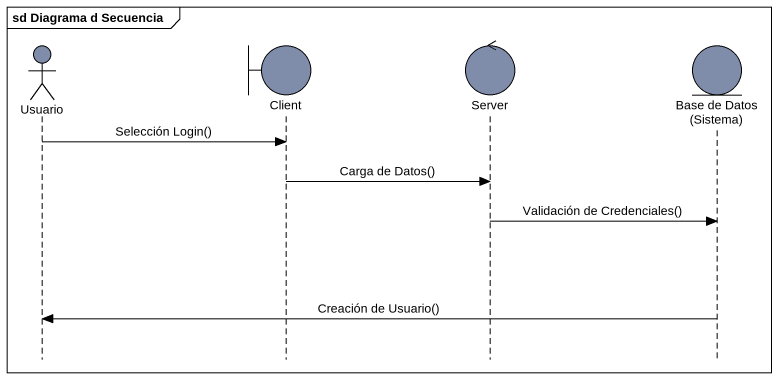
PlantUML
@startuml
mainframe sd Diagrama d Secuencia
hide footbox
actor Usuario #7F8CAA
boundary Client #7F8CAA
control Server #7F8CAA
entity "Base de Datos (Sistema)" as Base_de_Datos_Sistema #7F8CAA

Usuario -> Client : Selección Login()
Client -> Server : Carga de Datos()
Server -> Base_de_Datos_Sistema : Validación de Credenciales()
Base_de_Datos_Sistema -> Usuario : Creación de Usuario()
@enduml
